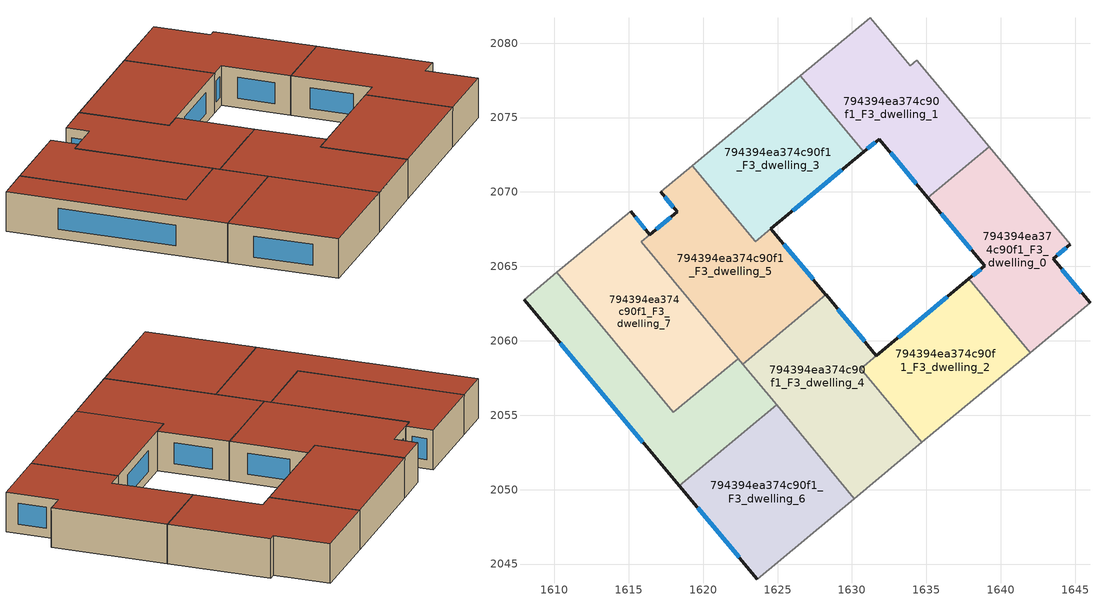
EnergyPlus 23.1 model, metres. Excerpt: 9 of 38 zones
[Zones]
794394ea374c90f1_F3_dwelling_0
 floor to 794394ea374c90f1_F2_dwelling_0 (EU_floor_Construction): 1644.68,2066.48 1643.51,2065.51 1645.99,2062.55 1641.97,2059.21 1637.86,2064.16 1638.91,2065.03 1635.1,2069.61 1639.21,2073.03 z9
 wall outside (EU_wall_Construction): 1645.99,2062.55 1643.51,2065.51 1644.68,2066.48 / 1635.1,2069.61 1638.91,2065.03 1637.86,2064.16 z9:12
 wall adiabatic (EU_wall_Construction): 1641.97,2059.21 1645.99,2062.55 / 1644.68,2066.48 1639.21,2073.03 z9:12
 wall to 794394ea374c90f1_F3_dwelling_2 (EU_wall_Construction): 1637.86,2064.16 1641.97,2059.21 z9:12
 wall to 794394ea374c90f1_F3_dwelling_1 (EU_wall_Construction): 1639.21,2073.03 1635.1,2069.61 z9:12
 window (EU_Window_Construction): 1645.41,2063.24 1644.09,2064.82 / 1638.66,2064.82 1638.11,2064.36 / 1635.99,2068.53 1638.02,2066.1 / 1643.79,2065.74 1644.41,2066.26 z9.7:11.3
 roof outside (EU_roof_Construction): 1645.99,2062.55 1643.51,2065.51 1644.68,2066.48 1639.21,2073.03 1635.1,2069.61 1638.91,2065.03 1637.86,2064.16 1641.97,2059.21 z12
794394ea374c90f1_F3_dwelling_1
 floor to 794394ea374c90f1_F2_dwelling_1 (EU_floor_Construction): 1634.36,2078.84 1639.21,2073.03 1635.1,2069.61 1631.82,2073.55 1630.78,2072.69 1626.53,2077.8 1631.23,2081.7 1633.92,2078.47 z9
 wall outside (EU_wall_Construction): 1630.78,2072.69 1631.82,2073.55 1635.1,2069.61 z9:12
 wall to 794394ea374c90f1_F3_dwelling_3 (EU_wall_Construction): 1626.53,2077.8 1630.78,2072.69 z9:12
 wall adiabatic (EU_wall_Construction): 1639.21,2073.03 1634.36,2078.84 1633.92,2078.47 1631.23,2081.7 1626.53,2077.8 z9:12
 window (EU_Window_Construction): 1632.59,2072.63 1634.33,2070.54 / 1631.02,2072.89 1631.58,2073.35 z9.7:11.3
 roof outside (EU_roof_Construction): 1639.21,2073.03 1634.36,2078.84 1633.92,2078.47 1631.23,2081.7 1626.53,2077.8 1630.78,2072.69 1631.82,2073.55 1635.1,2069.61 z12
794394ea374c90f1_F3_dwelling_2
 floor to 794394ea374c90f1_F2_dwelling_2 (EU_floor_Construction): 1637.86,2064.16 1641.97,2059.21 1634.7,2053.17 1630.58,2058.14 z9
 wall outside (EU_wall_Construction): 1637.86,2064.16 1631.64,2059.01 z9:12
 wall adiabatic (EU_wall_Construction): 1634.7,2053.17 1641.97,2059.21 z9:12
 wall to 794394ea374c90f1_F3_dwelling_4 (EU_wall_Construction): 1631.64,2059.01 1630.58,2058.14 1634.7,2053.17 z9:12
 window (EU_Window_Construction): 1636.4,2062.95 1633.1,2060.22 z9.7:11.3
 roof outside (EU_roof_Construction): 1641.97,2059.21 1637.86,2064.16 1630.58,2058.14 1634.7,2053.17 z12
794394ea374c90f1_F3_dwelling_3
 floor to 794394ea374c90f1_F2_dwelling_3 (EU_floor_Construction): 1626.53,2077.8 1630.78,2072.69 1623.49,2066.67 1619.27,2071.76 z9
 wall outside (EU_wall_Construction): 1624.56,2067.54 1630.78,2072.69 z9:12
 wall adiabatic (EU_wall_Construction): 1626.53,2077.8 1619.27,2071.76 z9:12
 wall to 794394ea374c90f1_F3_dwelling_5 (EU_wall_Construction): 1623.5,2066.67 1624.55,2067.54 / 1619.27,2071.76 1623.49,2066.67 z9:12
 window (EU_Window_Construction): 1626.02,2068.75 1629.32,2071.48 z9.7:11.3
 roof outside (EU_roof_Construction): 1630.78,2072.69 1626.53,2077.8 1619.27,2071.76 1623.49,2066.67 z12
794394ea374c90f1_F3_dwelling_4
 floor to 794394ea374c90f1_F2_dwelling_4 (EU_floor_Construction): 1631.64,2059.01 1630.58,2058.14 1634.7,2053.17 1630.16,2049.4 1622.66,2058.44 1628.26,2063.08 z9
 wall outside (EU_wall_Construction): 1631.64,2059.01 1628.26,2063.08 z9:12
 wall adiabatic (EU_wall_Construction): 1630.16,2049.4 1634.7,2053.17 z9:12
 wall to 794394ea374c90f1_F3_dwelling_6 (EU_wall_Construction): 1624.94,2055.69 1630.16,2049.4 z9:12
 wall to 794394ea374c90f1_F3_dwelling_5 (EU_wall_Construction): 1627.19,2062.21 1622.66,2058.44 / 1628.25,2063.09 1627.2,2062.21 z9:12
 wall to 794394ea374c90f1_F3_dwelling_8 (EU_wall_Construction): 1622.66,2058.44 1624.94,2055.69 z9:12
 window (EU_Window_Construction): 1630.85,2059.97 1629.05,2062.13 z9.7:11.3
 roof outside (EU_roof_Construction): 1634.7,2053.17 1630.58,2058.14 1631.64,2059.01 1628.26,2063.08 1622.66,2058.44 1630.16,2049.4 z12
794394ea374c90f1_F3_dwelling_5
 floor to 794394ea374c90f1_F2_dwelling_5 (EU_floor_Construction): 1624.55,2067.54 1628.25,2063.09 1622.66,2058.44 1615.84,2066.65 1618.27,2068.67 1617.15,2070 1619.27,2071.76 1623.5,2066.67 z9
 wall outside (EU_wall_Construction): 1617.15,2070 1618.27,2068.67 1616.43,2067.14 / 1628.25,2063.09 1624.55,2067.54 z9:12
 wall adiabatic (EU_wall_Construction): 1619.27,2071.76 1617.15,2070 z9:12
 wall to 794394ea374c90f1_F3_dwelling_7 (EU_wall_Construction): 1616.43,2067.14 1615.84,2066.65 1622.35,2058.81 z9:12
 wall to 794394ea374c90f1_F3_dwelling_8 (EU_wall_Construction): 1622.35,2058.81 1622.66,2058.44 z9:12
 window (EU_Window_Construction): 1617.42,2069.69 1618,2068.99 / 1627.38,2064.13 1625.42,2066.49 / 1617.83,2068.31 1616.86,2067.5 z9.7:11.3
 roof outside (EU_roof_Construction): 1628.25,2063.09 1624.55,2067.54 1623.5,2066.67 1619.27,2071.76 1617.15,2070 1618.27,2068.67 1615.84,2066.65 1622.66,2058.44 z12
794394ea374c90f1_F3_dwelling_6
 floor to 794394ea374c90f1_F2_dwelling_6 (EU_floor_Construction): 1624.94,2055.69 1630.16,2049.4 1623.64,2043.99 1618.4,2050.26 z9
 wall outside (EU_wall_Construction): 1618.4,2050.26 1623.64,2043.99 z9:12
 wall to 794394ea374c90f1_F3_dwelling_8 (EU_wall_Construction): 1624.94,2055.69 1618.4,2050.26 z9:12
 wall adiabatic (EU_wall_Construction): 1623.64,2043.99 1630.16,2049.4 z9:12
 window (EU_Window_Construction): 1619.63,2048.79 1622.41,2045.46 z9.7:11.3
 roof outside (EU_roof_Construction): 1630.16,2049.4 1624.94,2055.69 1618.4,2050.26 1623.64,2043.99 z12
794394ea374c90f1_F3_dwelling_7
 floor to 794394ea374c90f1_F2_dwelling_7 (EU_floor_Construction): 1616.43,2067.14 1615.84,2066.65 1622.35,2058.81 1617.98,2055.18 1610.17,2064.59 1615.12,2068.71 z9
 wall outside (EU_wall_Construction): 1616.43,2067.14 1615.12,2068.71 z9:12
 wall adiabatic (EU_wall_Construction): 1615.12,2068.71 1610.17,2064.59 z9:12
 wall to 794394ea374c90f1_F3_dwelling_8 (EU_wall_Construction): 1610.17,2064.59 1617.98,2055.18 1622.35,2058.81 z9:12
 window (EU_Window_Construction): 1616.12,2067.51 1615.43,2068.34 z9.7:11.3
 roof outside (EU_roof_Construction): 1622.35,2058.81 1615.84,2066.65 1616.43,2067.14 1615.12,2068.71 1610.17,2064.59 1617.98,2055.18 z12
794394ea374c90f1_F3_dwelling_8
 floor to 794394ea374c90f1_F2_dwelling_8 (EU_floor_Construction): 1622.35,2058.81 1624.94,2055.69 1618.4,2050.26 1607.96,2062.76 1610.17,2064.59 1617.98,2055.18 z9
 wall outside (EU_wall_Construction): 1607.96,2062.76 1618.4,2050.26 z9:12
 wall adiabatic (EU_wall_Construction): 1610.17,2064.59 1607.96,2062.76 z9:12
 window (EU_Window_Construction): 1610.41,2059.82 1615.95,2053.2 z9.7:11.3
 roof outside (EU_roof_Construction): 1624.94,2055.69 1622.35,2058.81 1617.98,2055.18 1610.17,2064.59 1607.96,2062.76 1618.4,2050.26 z12
[Building]
EU S2 Campaign: North Axis=0; Terrain=City; Solar Distribution=FullExterior
[Site:Location]
Budapest.Ferenc.Liszt.Intl.AP: Latitude=47.437; Longitude=19.256; Time Zone=1; Elevation=185
[SizingPeriod:WeatherFileDays]
AnnualSizingPeriod: Begin Month=1; Begin Day of Month=1; End Month=12; End Day of Month=31; Day of Week for Start Day=Monday; Use Weather File Daylight Saving Period=No; Use Weather File Rain and Snow Indicators=No
[MATERIAL]
EU_InternalMass_Material: Roughness=MediumRough; Thickness=0.1; Conductivity=1; Density=1800; Specific Heat=900; Thermal Absorptance=0.9; Solar Absorptance=0.7; Visible Absorptance=0.7
[MATERIAL:NOMASS] Roughness=MediumRough; Thermal Absorptance=0.9; Solar Absorptance=0.7; Visible Absorptance=0.7
Name | Thermal Resistance
EU_wall_NoMass | 0.832559
EU_roof_NoMass | 1.39638
EU_floor_NoMass | 0.872794
[WINDOWMATERIAL:SIMPLEGLAZINGSYSTEM]
EU_Window_SimpleGlazing: UFactor=2.79869; Solar Heat Gain Coefficient=0.75; Visible Transmittance=0.75
[CONSTRUCTION]
EU_wall_Construction: EU_wall_NoMass
EU_roof_Construction: EU_roof_NoMass
EU_floor_Construction: EU_floor_NoMass
EU_Window_Construction: EU_Window_SimpleGlazing
EU_InternalMass_Construction: EU_InternalMass_Material
[ZONE] Type=1; Multiplier=1; Ceiling Height=autocalculate; Floor Area=autocalculate; Part of Total Floor Area=Yes
Name | Volume
794394ea374c90f1_F3_dwelling_0 | 208.094
794394ea374c90f1_F3_dwelling_1 | 208.108
794394ea374c90f1_F3_dwelling_2 | 182.578
794394ea374c90f1_F3_dwelling_3 | 187.851
794394ea374c90f1_F3_dwelling_4 | 229.852
794394ea374c90f1_F3_dwelling_5 | 227.205
794394ea374c90f1_F3_dwelling_6 | 208.115
794394ea374c90f1_F3_dwelling_7 | 212.817
794394ea374c90f1_F3_dwelling_8 | 208.084
[INTERNALMASS] Construction=EU_InternalMass_Construction
Name | Zone or ZoneList | Surface Area
794394ea374c90f1_F3_dwelling_0_EU_InternalMass | 794394ea374c90f1_F3_dwelling_0 | 69.3648
794394ea374c90f1_F3_dwelling_1_EU_InternalMass | 794394ea374c90f1_F3_dwelling_1 | 69.3677
794394ea374c90f1_F3_dwelling_2_EU_InternalMass | 794394ea374c90f1_F3_dwelling_2 | 60.8647
794394ea374c90f1_F3_dwelling_3_EU_InternalMass | 794394ea374c90f1_F3_dwelling_3 | 62.6424
794394ea374c90f1_F3_dwelling_4_EU_InternalMass | 794394ea374c90f1_F3_dwelling_4 | 76.638
794394ea374c90f1_F3_dwelling_5_EU_InternalMass | 794394ea374c90f1_F3_dwelling_5 | 75.7378
794394ea374c90f1_F3_dwelling_6_EU_InternalMass | 794394ea374c90f1_F3_dwelling_6 | 69.3712
794394ea374c90f1_F3_dwelling_7_EU_InternalMass | 794394ea374c90f1_F3_dwelling_7 | 70.9389
794394ea374c90f1_F3_dwelling_8_EU_InternalMass | 794394ea374c90f1_F3_dwelling_8 | 69.3615
[OTHEREQUIPMENT] Fuel Type=Electricity; Design Level Calculation Method=Watts/Area; Power per Zone Floor Area=1; Fraction Latent=0; Fraction Radiant=0; Fraction Lost=0; Carbon Dioxide Generation Rate=0; EndUse Subcategory=EU_Step8_InternalGains
Name | Zone or ZoneList or Space or SpaceList | Schedule
EU_Step8_InternalGain_794394ea374c90f1_F3_dwelling_0_f000 | 794394ea374c90f1_F3_dwelling_0 | EU_Step8_GainSchedule_794394ea374c90f1_F3_dwelling_0_f000
EU_Step8_InternalGain_794394ea374c90f1_F3_dwelling_1_f000 | 794394ea374c90f1_F3_dwelling_1 | EU_Step8_GainSchedule_794394ea374c90f1_F3_dwelling_1_f000
EU_Step8_InternalGain_794394ea374c90f1_F3_dwelling_2_f000 | 794394ea374c90f1_F3_dwelling_2 | EU_Step8_GainSchedule_794394ea374c90f1_F3_dwelling_2_f000
EU_Step8_InternalGain_794394ea374c90f1_F3_dwelling_3_f000 | 794394ea374c90f1_F3_dwelling_3 | EU_Step8_GainSchedule_794394ea374c90f1_F3_dwelling_3_f000
EU_Step8_InternalGain_794394ea374c90f1_F3_dwelling_4_f000 | 794394ea374c90f1_F3_dwelling_4 | EU_Step8_GainSchedule_794394ea374c90f1_F3_dwelling_4_f000
EU_Step8_InternalGain_794394ea374c90f1_F3_dwelling_5_f000 | 794394ea374c90f1_F3_dwelling_5 | EU_Step8_GainSchedule_794394ea374c90f1_F3_dwelling_5_f000
EU_Step8_InternalGain_794394ea374c90f1_F3_dwelling_6_f000 | 794394ea374c90f1_F3_dwelling_6 | EU_Step8_GainSchedule_794394ea374c90f1_F3_dwelling_6_f000
EU_Step8_InternalGain_794394ea374c90f1_F3_dwelling_7_f000 | 794394ea374c90f1_F3_dwelling_7 | EU_Step8_GainSchedule_794394ea374c90f1_F3_dwelling_7_f000
EU_Step8_InternalGain_794394ea374c90f1_F3_dwelling_8_f000 | 794394ea374c90f1_F3_dwelling_8 | EU_Step8_GainSchedule_794394ea374c90f1_F3_dwelling_8_f000
[ZONEVENTILATION:DESIGNFLOWRATE] Schedule=EU_AlwaysOn; Design Flow Rate Calculation Method=AirChanges/Hour; Air Changes per Hour=0.475469; Ventilation Type=Natural; Fan Pressure Rise=0; Fan Total Efficiency=1; Constant Term Coefficient=1; Temperature Term Coefficient=0; Velocity Term Coefficient=0; Velocity Squared Term Coefficient=0; Minimum Indoor Temperature=-100; Maximum Indoor Temperature=100; Delta Temperature=-100; Minimum Outdoor Temperature=-100; Maximum Outdoor Temperature=100; Maximum Wind Speed=40
Name | Zone or ZoneList or Space or SpaceList
EU_ConstantAir_794394ea374c90f1_F3_dwelling_0 | 794394ea374c90f1_F3_dwelling_0
EU_ConstantAir_794394ea374c90f1_F3_dwelling_1 | 794394ea374c90f1_F3_dwelling_1
EU_ConstantAir_794394ea374c90f1_F3_dwelling_2 | 794394ea374c90f1_F3_dwelling_2
EU_ConstantAir_794394ea374c90f1_F3_dwelling_3 | 794394ea374c90f1_F3_dwelling_3
EU_ConstantAir_794394ea374c90f1_F3_dwelling_4 | 794394ea374c90f1_F3_dwelling_4
EU_ConstantAir_794394ea374c90f1_F3_dwelling_5 | 794394ea374c90f1_F3_dwelling_5
EU_ConstantAir_794394ea374c90f1_F3_dwelling_6 | 794394ea374c90f1_F3_dwelling_6
EU_ConstantAir_794394ea374c90f1_F3_dwelling_7 | 794394ea374c90f1_F3_dwelling_7
EU_ConstantAir_794394ea374c90f1_F3_dwelling_8 | 794394ea374c90f1_F3_dwelling_8
[HVACTEMPLATE:THERMOSTAT] Constant Heating Setpoint=20; Constant Cooling Setpoint=50
EU_HeatOnly_794394ea374c90f1_F0_dwelling_0; EU_HeatOnly_794394ea374c90f1_F0_dwelling_1; EU_HeatOnly_794394ea374c90f1_F0_dwelling_2; EU_HeatOnly_794394ea374c90f1_F0_dwelling_3; EU_HeatOnly_794394ea374c90f1_F0_dwelling_4; EU_HeatOnly_794394ea374c90f1_F0_dwelling_5; EU_HeatOnly_794394ea374c90f1_F0_dwelling_6; EU_HeatOnly_794394ea374c90f1_F0_dwelling_7; EU_HeatOnly_794394ea374c90f1_F0_dwelling_8; EU_HeatOnly_794394ea374c90f1_F0_dwelling_9; EU_HeatOnly_794394ea374c90f1_F1_dwelling_0; EU_HeatOnly_794394ea374c90f1_F1_dwelling_1; EU_HeatOnly_794394ea374c90f1_F1_dwelling_2; EU_HeatOnly_794394ea374c90f1_F1_dwelling_3; EU_HeatOnly_794394ea374c90f1_F1_dwelling_4; EU_HeatOnly_794394ea374c90f1_F1_dwelling_5; EU_HeatOnly_794394ea374c90f1_F1_dwelling_6; EU_HeatOnly_794394ea374c90f1_F1_dwelling_7; EU_HeatOnly_794394ea374c90f1_F1_dwelling_8; EU_HeatOnly_794394ea374c90f1_F1_dwelling_9; EU_HeatOnly_794394ea374c90f1_F2_dwelling_0; EU_HeatOnly_794394ea374c90f1_F2_dwelling_1; EU_HeatOnly_794394ea374c90f1_F2_dwelling_2; EU_HeatOnly_794394ea374c90f1_F2_dwelling_3; EU_HeatOnly_794394ea374c90f1_F2_dwelling_4; EU_HeatOnly_794394ea374c90f1_F2_dwelling_5; EU_HeatOnly_794394ea374c90f1_F2_dwelling_6; EU_HeatOnly_794394ea374c90f1_F2_dwelling_7; EU_HeatOnly_794394ea374c90f1_F2_dwelling_8; EU_HeatOnly_794394ea374c90f1_F3_dwelling_0; EU_HeatOnly_794394ea374c90f1_F3_dwelling_1; EU_HeatOnly_794394ea374c90f1_F3_dwelling_2; EU_HeatOnly_794394ea374c90f1_F3_dwelling_3; EU_HeatOnly_794394ea374c90f1_F3_dwelling_4; EU_HeatOnly_794394ea374c90f1_F3_dwelling_5; EU_HeatOnly_794394ea374c90f1_F3_dwelling_6; EU_HeatOnly_794394ea374c90f1_F3_dwelling_7; EU_HeatOnly_794394ea374c90f1_F3_dwelling_8
[HVACTEMPLATE:ZONE:IDEALLOADSAIRSYSTEM] System Availability Schedule=EU_AlwaysOn; Maximum Heating Supply Air Temperature=50; Minimum Cooling Supply Air Temperature=13; Maximum Heating Supply Air Humidity Ratio=0.0156; Minimum Cooling Supply Air Humidity Ratio=0.0077; Heating Limit=NoLimit; Cooling Limit=NoLimit; Heating Availability Schedule=EU_AlwaysOn; Cooling Availability Schedule=EU_CoolingOff; Dehumidification Control Type=ConstantSensibleHeatRatio; Cooling Sensible Heat Ratio=0.7; Dehumidification Setpoint=60; Humidification Control Type=None; Humidification Setpoint=30; Outdoor Air Method=None; Outdoor Air Flow Rate per Person=0.00944; Outdoor Air Flow Rate per Zone Floor Area=0; Outdoor Air Flow Rate per Zone=0; Demand Controlled Ventilation Type=None; Outdoor Air Economizer Type=NoEconomizer; Heat Recovery Type=None; Sensible Heat Recovery Effectiveness=0.7; Latent Heat Recovery Effectiveness=0.65
Name | Template Thermostat
794394ea374c90f1_F3_dwelling_0 | EU_HeatOnly_794394ea374c90f1_F3_dwelling_0
794394ea374c90f1_F3_dwelling_1 | EU_HeatOnly_794394ea374c90f1_F3_dwelling_1
794394ea374c90f1_F3_dwelling_2 | EU_HeatOnly_794394ea374c90f1_F3_dwelling_2
794394ea374c90f1_F3_dwelling_3 | EU_HeatOnly_794394ea374c90f1_F3_dwelling_3
794394ea374c90f1_F3_dwelling_4 | EU_HeatOnly_794394ea374c90f1_F3_dwelling_4
794394ea374c90f1_F3_dwelling_5 | EU_HeatOnly_794394ea374c90f1_F3_dwelling_5
794394ea374c90f1_F3_dwelling_6 | EU_HeatOnly_794394ea374c90f1_F3_dwelling_6
794394ea374c90f1_F3_dwelling_7 | EU_HeatOnly_794394ea374c90f1_F3_dwelling_7
794394ea374c90f1_F3_dwelling_8 | EU_HeatOnly_794394ea374c90f1_F3_dwelling_8
[SIZING:ZONE] Zone Cooling Design Supply Air Temperature Input Method=SupplyAirTemperature; Zone Cooling Design Supply Air Temperature=13; Zone Heating Design Supply Air Temperature Input Method=SupplyAirTemperature; Zone Heating Design Supply Air Temperature=50; Zone Cooling Design Supply Air Humidity Ratio=0.008; Zone Heating Design Supply Air Humidity Ratio=0.008; Cooling Design Air Flow Method=DesignDay; Cooling Design Air Flow Rate=0; Cooling Minimum Air Flow per Zone Floor Area=0.000762; Cooling Minimum Air Flow=0; Cooling Minimum Air Flow Fraction=0.2; Heating Design Air Flow Method=DesignDay; Heating Design Air Flow Rate=0; Heating Maximum Air Flow per Zone Floor Area=0.002032; Heating Maximum Air Flow=0.141576; Heating Maximum Air Flow Fraction=0.3; Account for Dedicated Outdoor Air System=No; Dedicated Outdoor Air System Control Strategy=NeutralSupplyAir; Dedicated Outdoor Air Low Setpoint Temperature for Design=autosize; Dedicated Outdoor Air High Setpoint Temperature for Design=autosize; Zone Load Sizing Method=Sensible Load Only No Latent Load; Zone Latent Cooling Design Supply Air Humidity Ratio Input Method=HumidityRatioDifference; Zone Cooling Design Supply Air Humidity Ratio Difference=0.005; Zone Latent Heating Design Supply Air Humidity Ratio Input Method=HumidityRatioDifference; Zone Humidification Design Supply Air Humidity Ratio Difference=0.005
794394ea374c90f1_F3_dwelling_0; 794394ea374c90f1_F3_dwelling_1; 794394ea374c90f1_F3_dwelling_2; 794394ea374c90f1_F3_dwelling_3; 794394ea374c90f1_F3_dwelling_4; 794394ea374c90f1_F3_dwelling_5; 794394ea374c90f1_F3_dwelling_6; 794394ea374c90f1_F3_dwelling_7; 794394ea374c90f1_F3_dwelling_8
[SCHEDULE:CONSTANT]
Name | Hourly Value
EU_AlwaysOn | 1
EU_CoolingOff | 0
[SCHEDULE:FILE] Column Number=1; Rows to Skip at Top=0; Number of Hours of Data=8760; Column Separator=Comma; Interpolate to Timestep=No; Minutes per Item=60; Adjust Schedule for Daylight Savings=Yes
Name | File
EU_Step8_GainSchedule_794394ea374c90f1_F3_dwelling_0_f000 | ../../schedules/794394ea374c90f1/794394ea374c90f1_F3_dwelling_0_f000_gain.csv
EU_Step8_GainSchedule_794394ea374c90f1_F3_dwelling_1_f000 | ../../schedules/794394ea374c90f1/794394ea374c90f1_F3_dwelling_1_f000_gain.csv
EU_Step8_GainSchedule_794394ea374c90f1_F3_dwelling_2_f000 | ../../schedules/794394ea374c90f1/794394ea374c90f1_F3_dwelling_2_f000_gain.csv
EU_Step8_GainSchedule_794394ea374c90f1_F3_dwelling_3_f000 | ../../schedules/794394ea374c90f1/794394ea374c90f1_F3_dwelling_3_f000_gain.csv
EU_Step8_GainSchedule_794394ea374c90f1_F3_dwelling_4_f000 | ../../schedules/794394ea374c90f1/794394ea374c90f1_F3_dwelling_4_f000_gain.csv
EU_Step8_GainSchedule_794394ea374c90f1_F3_dwelling_5_f000 | ../../schedules/794394ea374c90f1/794394ea374c90f1_F3_dwelling_5_f000_gain.csv
EU_Step8_GainSchedule_794394ea374c90f1_F3_dwelling_6_f000 | ../../schedules/794394ea374c90f1/794394ea374c90f1_F3_dwelling_6_f000_gain.csv
EU_Step8_GainSchedule_794394ea374c90f1_F3_dwelling_7_f000 | ../../schedules/794394ea374c90f1/794394ea374c90f1_F3_dwelling_7_f000_gain.csv
EU_Step8_GainSchedule_794394ea374c90f1_F3_dwelling_8_f000 | ../../schedules/794394ea374c90f1/794394ea374c90f1_F3_dwelling_8_f000_gain.csv
